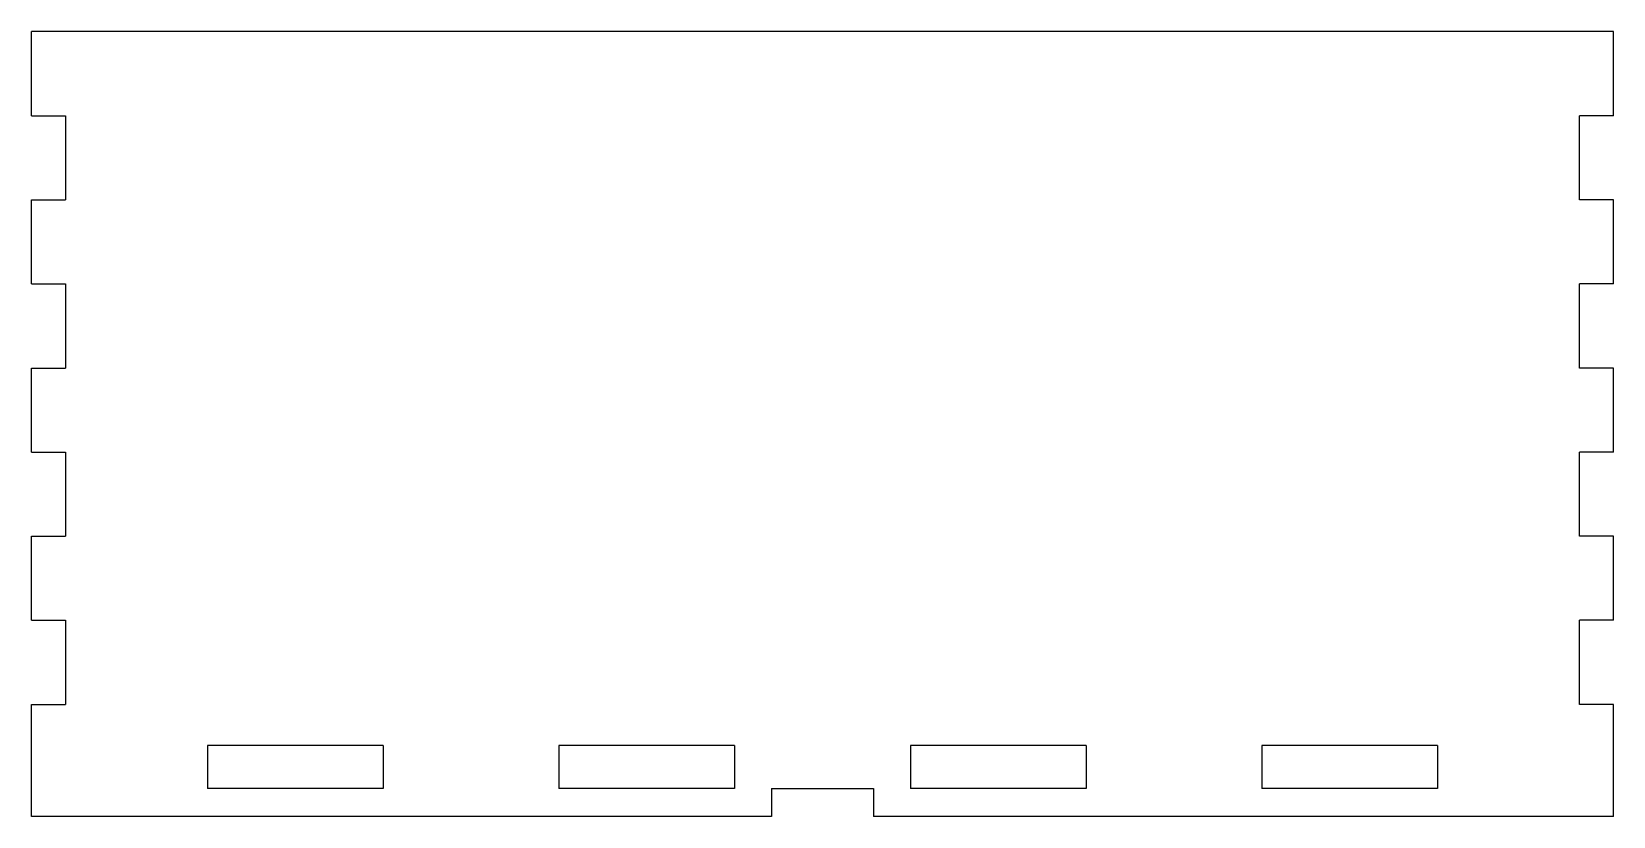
# Model space of a CAD drawing. Extents: x -100 to 100, y 24 to 123.
import ezdxf

# ---------------------------------------------------------------- set-up
doc = ezdxf.new("R2010")
doc.units = 0
doc.layers.add('VISIBLE', color=7, linetype='CONTINUOUS')

msp = doc.modelspace()

# ---------------------------------------------------------------- linework, layer by layer
at = {"layer": 'VISIBLE'}
for p, q in [((100.15, 123.29), (-100.15, 123.29)), ((-100.15, 112.64), (-100.15, 123.29)), ((100.15, 112.64), (100.15, 123.29)), ((-100.15, 112.64), (-95.85, 112.64)), ((-95.85, 112.64), (-95.85, 101.99)), ((95.85, 101.99), (95.85, 112.64)), ((100.15, 112.64), (95.85, 112.64)), ((-100.15, 101.99), (-95.85, 101.99)), ((-100.15, 91.34), (-100.15, 101.99)), ((100.15, 101.99), (95.85, 101.99)), ((100.15, 91.34), (100.15, 101.99)), ((-100.15, 91.34), (-95.85, 91.34)), ((-95.85, 91.34), (-95.85, 80.68)), ((95.85, 80.68), (95.85, 91.34)), ((100.15, 91.34), (95.85, 91.34)), ((-100.15, 80.68), (-95.85, 80.68)), ((-100.15, 70.03), (-100.15, 80.68)), ((100.15, 80.68), (95.85, 80.68)), ((100.15, 70.03), (100.15, 80.68)), ((-100.15, 70.03), (-95.85, 70.03)), ((-95.85, 70.03), (-95.85, 59.38)), ((95.85, 59.38), (95.85, 70.03)), ((100.15, 70.03), (95.85, 70.03)), ((-100.15, 59.38), (-95.85, 59.38)), ((-100.15, 48.73), (-100.15, 59.38)), ((100.15, 59.38), (95.85, 59.38)), ((100.15, 48.73), (100.15, 59.38)), ((-100.15, 48.73), (-95.85, 48.73)), ((-95.85, 48.73), (-95.85, 38.08)), ((95.85, 38.08), (95.85, 48.73)), ((100.15, 48.73), (95.85, 48.73)), ((-100.15, 38.08), (-95.85, 38.08)), ((-100.15, 23.9), (-100.15, 38.08)), ((100.15, 38.08), (95.85, 38.08)), ((100.15, 23.9), (100.15, 38.08)), ((-77.89, 32.89), (-77.89, 27.42)), ((-55.64, 32.89), (-77.89, 32.89)), ((-55.64, 32.89), (-55.64, 27.42)), ((-33.38, 32.89), (-33.38, 27.42)), ((-11.13, 32.89), (-33.38, 32.89)), ((-11.13, 32.89), (-11.13, 27.42)), ((11.13, 32.89), (11.13, 27.42)), ((33.38, 32.89), (11.13, 32.89)), ((33.38, 32.89), (33.38, 27.42)), ((55.64, 32.89), (55.64, 27.42)), ((77.89, 32.89), (55.64, 32.89)), ((77.89, 32.89), (77.89, 27.42)), ((-55.64, 27.42), (-77.89, 27.42)), ((-11.13, 27.42), (-33.38, 27.42)), ((-6.45, 27.42), (-6.45, 23.9)), ((-6.45, 27.42), (6.45, 27.42)), ((6.45, 27.42), (6.45, 23.9)), ((33.38, 27.42), (11.13, 27.42)), ((77.89, 27.42), (55.64, 27.42)), ((-6.45, 23.9), (-100.15, 23.9)), ((100.15, 23.9), (6.45, 23.9))]:
    msp.add_line(p, q, dxfattribs=at)

doc.saveas('drawing.dxf')
